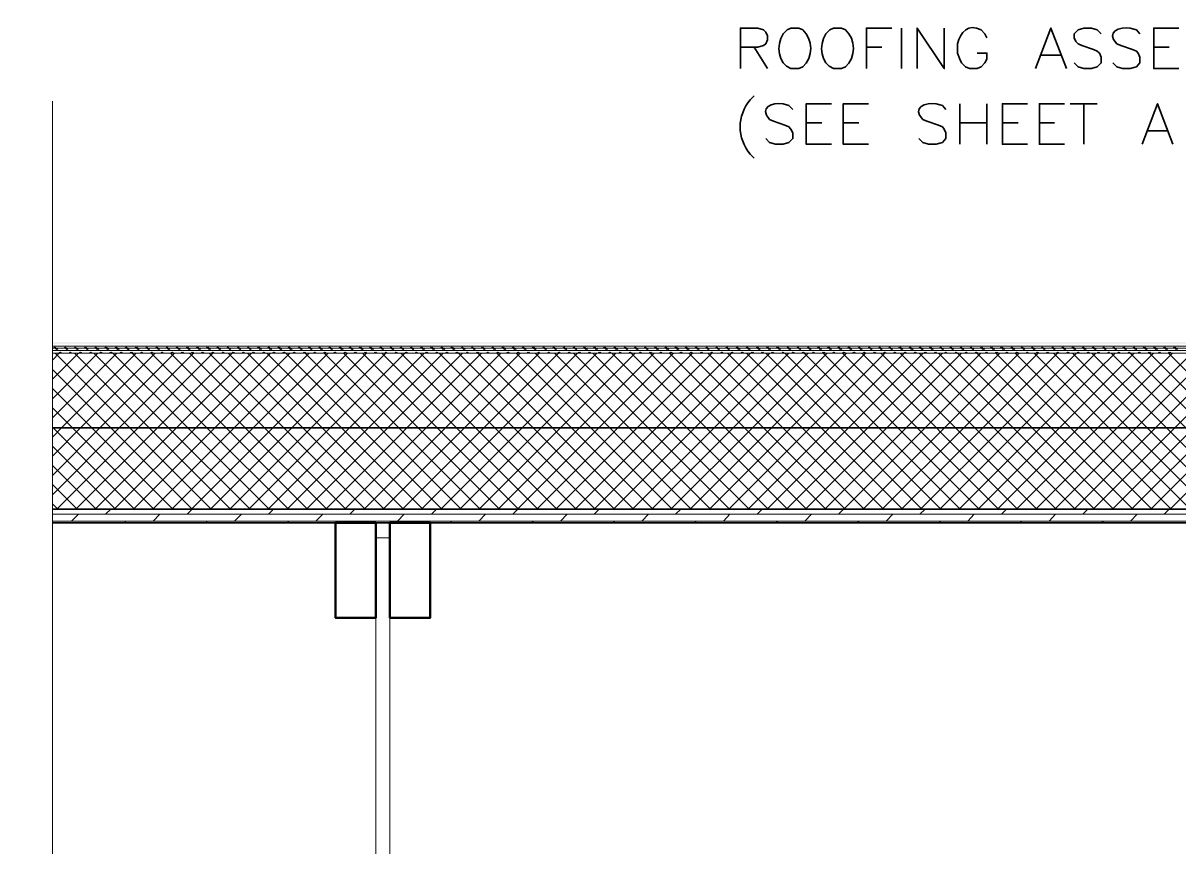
# Model space of a CAD drawing. Header units: inches. Extents: x 5 to 516, y -193 to 129.
# Drawn here: x 348.417 to 351.965, y -32.213 to -29.685 of the extents above; entities that cross this region are included whole.
import ezdxf

# ---------------------------------------------------------------- set-up
doc = ezdxf.new("R2010")
doc.units = ezdxf.units.IN
doc.header["$MEASUREMENT"] = 0
doc.layers.add('PDF5_Geometry', color=7, linetype='Continuous')
doc.layers.add('PDF5_Solid Fills', color=7, linetype='Continuous')

msp = doc.modelspace()

# ---------------------------------------------------------------- hatches: boundary and pattern name
at = {"layer": 'PDF5_Solid Fills', "transparency": 33554559}
msp.add_hatch(color=256, dxfattribs=at).paths.add_polyline_path([(354.1010291, -30.6678983), (354.1010291, -30.6656761), (348.5065841, -30.6656762), (348.5065841, -30.6678983)])

# ---------------------------------------------------------------- linework, layer by layer
at = {"layer": 'PDF5_Geometry', "lineweight": 35}
for points in [[(350.6188059, -29.8245642), (350.6188059, -29.7001197), (350.6721392, -29.7001197), (350.689917, -29.7056753), (350.6965837, -29.7123419), (350.7021392, -29.7234531), (350.7021392, -29.7356753), (350.6965837, -29.7478975), (350.689917, -29.7534531), (350.6721392, -29.7590086), (350.6188059, -29.7590086)], [(350.8099187, -29.7056758), (350.7976964, -29.7001203), (350.773252, -29.7001203), (350.7621409, -29.7056758), (350.7499187, -29.717898)], [(350.941029, -29.7056758), (350.9288067, -29.7001203), (350.9043623, -29.7001203), (350.8932512, -29.7056758), (350.881029, -29.717898)], [(351.0054727, -29.8245642), (351.0054727, -29.7001197), (351.0832505, -29.7001197)], [(351.1132517, -29.7001203), (351.1132517, -29.8245647)], [(351.1610287, -29.8245642), (351.1610287, -29.7001197), (351.2443621, -29.8245642), (351.2443621, -29.7001197)], [(351.3754746, -29.7301202), (351.368808, -29.7178979), (351.3576968, -29.7056757)], [(351.524362, -29.8245642), (351.5721398, -29.7001197), (351.6199175, -29.8245642)], [(351.726585, -29.7178973), (351.7143628, -29.7056751), (351.696585, -29.7001195), (351.6732517, -29.7001195), (351.6554739, -29.7056751), (351.6432517, -29.7178973), (351.6432517, -29.7301195), (351.6488073, -29.7412306), (351.6554739, -29.7478973), (351.666585, -29.7534529), (351.7032517, -29.7656751), (351.7143628, -29.7712307), (351.7210295, -29.7767862), (351.726585, -29.7890084), (351.726585, -29.8067862), (351.7143628, -29.8190084), (351.696585, -29.824564), (351.6732517, -29.824564), (351.6554739, -29.8190084), (351.6432517, -29.8067862)], [(351.8454725, -29.7178973), (351.8343614, -29.7056751), (351.8154725, -29.7001195)], [(351.9643619, -29.8245642), (351.8876953, -29.8245642), (351.8876953, -29.7001197), (351.9643619, -29.7001197)], [(350.6610287, -29.759009), (350.7021398, -29.8245646)], [(351.0054727, -29.759009), (351.0532505, -29.759009)], [(351.2854746, -29.7478979), (351.2854746, -29.7767868), (351.2921413, -29.7956757), (351.2976968, -29.8067868), (351.3099191, -29.8190091), (351.3221413, -29.8245646), (351.3454746, -29.8245646), (351.3576968, -29.8190091), (351.368808, -29.8067868), (351.3754746, -29.7956757), (351.3754746, -29.7767868), (351.3454746, -29.7767868)], [(351.7743614, -29.7478973), (351.7865836, -29.7534529), (351.8221392, -29.7656751), (351.8343614, -29.7712307), (351.8399169, -29.7767862), (351.8454725, -29.7890084), (351.8454725, -29.8067862), (351.8343614, -29.8190084), (351.8154725, -29.824564), (351.7921392, -29.824564), (351.7743614, -29.8190084), (351.7621391, -29.8067862)], [(351.8876953, -29.759009), (351.935473, -29.759009)], [(351.5421413, -29.7834536), (351.6010302, -29.7834536)], [(350.773252, -29.8245647), (350.7976964, -29.8245647), (350.8099187, -29.8190092)], [(350.9043623, -29.8245647), (350.9288067, -29.8245647), (350.941029, -29.8190092)], [(350.7799184, -29.9501203), (350.7676962, -29.9378981), (350.7499184, -29.9323425)], [(350.8988067, -30.0567871), (350.821029, -30.0567871), (350.821029, -29.9323427), (350.8988067, -29.9323427)], [(351.01214, -30.0567871), (350.9343622, -30.0567871), (350.9343622, -29.9323427), (351.01214, -29.9323427)], [(351.2499185, -29.9501203), (351.2388074, -29.9378981), (351.2199185, -29.9323425)], [(351.2921413, -29.9323421), (351.2921413, -30.0567865)], [(351.3754746, -29.9323421), (351.3754746, -30.0567865)], [(351.4999183, -30.0567871), (351.4232516, -30.0567871), (351.4232516, -29.9323427), (351.4999183, -29.9323427)], [(351.6132515, -30.0567871), (351.5365848, -30.0567871), (351.5365848, -29.9323427), (351.6132515, -29.9323427)], [(351.6310288, -29.9323421), (351.7143622, -29.9323421)], [(351.6732516, -29.9323421), (351.6732516, -30.0567865)], [(351.8521411, -30.0567871), (351.8988078, -29.9323427), (351.9465856, -30.0567871)], [(350.7076962, -29.9801203), (350.7199184, -29.9856758), (350.7554739, -29.9978981), (350.7676962, -30.0034536), (350.7732517, -30.0101203), (350.7799184, -30.0212314), (350.7799184, -30.0390092), (350.7676962, -30.0512314), (350.7499184, -30.056787), (350.726585, -30.056787), (350.7076962, -30.0512314), (350.696585, -30.0390092)], [(351.1788074, -29.9801203), (351.1910296, -29.9856758), (351.2265852, -29.9978981), (351.2388074, -30.0034536), (351.244363, -30.0101203), (351.2499185, -30.0212314), (351.2499185, -30.0390092), (351.2388074, -30.0512314), (351.2199185, -30.056787), (351.1965852, -30.056787), (351.1788074, -30.0512314), (351.1665852, -30.0390092)], [(350.821029, -29.9912309), (350.8688067, -29.9912309)], [(350.9343622, -29.9912309), (350.98214, -29.9912309)], [(351.2921413, -29.9912309), (351.3754746, -29.9912309)], [(351.4232516, -29.9912309), (351.4710294, -29.9912309)], [(351.5365848, -29.9912309), (351.5832515, -29.9912309)], [(351.8699182, -30.0156754), (351.9288071, -30.0156754)], [(354.1010291, -30.9267868), (348.5065841, -30.9267868)], [(354.1010291, -31.2190091), (354.1010291, -31.1767869), (348.5065841, -31.1767869)], [(348.5065847, -31.2190096), (354.1010297, -31.2190096)]]:
    msp.add_lwpolyline(points, dxfattribs=at)
msp.add_lwpolyline([(350.6610287, -29.9078975), (350.6488065, -29.9201197, 0.369416811), (350.6488065, -30.0867864), (350.6610287, -30.0990086)], format="xyb", dxfattribs=at)
at = {"layer": 'PDF5_Geometry', "lineweight": 15}
for points in [[(348.5065847, -35.5901207), (348.5065847, -32.4145649), (348.6010291, -32.3845648), (348.4165847, -32.3523427), (348.5065847, -32.3201204), (348.5065847, -29.9245646)], [(348.5065847, -30.6978982), (354.1010297, -30.6978982), (354.1010297, -30.6767871), (348.5065847, -30.6767871)], [(348.5065847, -30.6823422), (354.1010297, -30.6823422)], [(348.5065847, -30.6901196), (354.1010297, -30.6901196)], [(348.5188075, -30.6867875), (348.5110298, -30.6790098)], [(348.5210297, -30.6867875), (348.5132519, -30.6790098)], [(348.5232518, -30.6867875), (348.515474, -30.6790098)], [(348.5510296, -30.6867875), (348.5432518, -30.6790098)], [(348.5521395, -30.6867875), (348.5443617, -30.6790098)], [(348.5543617, -30.6867875), (348.5465839, -30.6790098)], [(348.5821394, -30.6867875), (348.5743617, -30.6790098)], [(348.5832516, -30.6867875), (348.5754739, -30.6790098)], [(348.5854738, -30.6867875), (348.577696, -30.6790098)], [(348.6132515, -30.6867875), (348.6054738, -30.6790098)], [(348.6154737, -30.6867875), (348.6076959, -30.6790098)], [(348.6165836, -30.6867875), (348.6088058, -30.6790098)], [(348.6443614, -30.6867875), (348.6365836, -30.6790098)], [(348.6465835, -30.6867875), (348.6388057, -30.6790098)], [(348.6488079, -30.6867875), (348.639919, -30.6790098)], [(348.6754735, -30.6867875), (348.6676957, -30.6790098)], [(348.6776956, -30.6867875), (348.6699179, -30.6790098)], [(348.6799178, -30.6867875), (348.67214, -30.6790098)], [(348.7065833, -30.6867875), (348.6988056, -30.6790098)], [(348.7088077, -30.6867875), (348.70103, -30.6790098)], [(348.7110276, -30.6867875), (348.7032498, -30.6790098)], [(348.7376955, -30.6867875), (348.7299177, -30.6790098)], [(348.7399176, -30.6867875), (348.7321398, -30.6790098)], [(348.7421397, -30.6867875), (348.7343619, -30.6790098)], [(348.7699175, -30.6867875), (348.7610286, -30.6790098)], [(348.7710297, -30.6867875), (348.7632519, -30.6790098)], [(348.7732518, -30.6867875), (348.7654741, -30.6790098)], [(348.8010296, -30.6867875), (348.7932518, -30.6790098)], [(348.8021395, -30.6867875), (348.7943618, -30.6790098)], [(348.8043617, -30.6867875), (348.7965839, -30.6790098)], [(348.8321395, -30.6867875), (348.8243617, -30.6790098)], [(348.8343616, -30.6867875), (348.8254727, -30.6790098)], [(348.8354738, -30.6867875), (348.827696, -30.6790098)], [(348.8632516, -30.6867875), (348.8554738, -30.6790098)], [(348.8654737, -30.6867875), (348.8576959, -30.6790098)], [(348.8665836, -30.6867875), (348.8588059, -30.6790098)], [(348.8943614, -30.6867875), (348.8865836, -30.6790098)], [(348.8965835, -30.6867875), (348.8888058, -30.6790098)], [(348.8988079, -30.6867875), (348.889919, -30.6790098)], [(348.9254735, -30.6867875), (348.9176957, -30.6790098)], [(348.9276957, -30.6867875), (348.9199179, -30.6790098)], [(348.9299178, -30.6867875), (348.92214, -30.6790098)], [(348.9565834, -30.6867875), (348.9488056, -30.6790098)], [(348.9588078, -30.6867875), (348.95103, -30.6790098)], [(348.9610276, -30.6867875), (348.9532499, -30.6790098)], [(348.9876955, -30.6867875), (348.9799177, -30.6790098)], [(348.9899176, -30.6867875), (348.9821398, -30.6790098)], [(348.9921397, -30.6867875), (348.984362, -30.6790098)], [(349.0199175, -30.6867875), (349.0110286, -30.6790098)], [(349.0210297, -30.6867875), (349.0132519, -30.6790098)], [(349.0232518, -30.6867875), (349.0154741, -30.6790098)], [(349.0510296, -30.6867875), (349.0432519, -30.6790098)], [(349.0521396, -30.6867875), (349.0443618, -30.6790098)], [(349.0543617, -30.6867875), (349.0465839, -30.6790098)], [(349.0821395, -30.6867875), (349.0743617, -30.6790098)], [(349.0843616, -30.6867875), (349.0765838, -30.6790098)], [(349.0854738, -30.6867875), (349.077696, -30.6790098)], [(349.1132516, -30.6867875), (349.1054738, -30.6790098)], [(349.1154737, -30.6867875), (349.1076959, -30.6790098)], [(349.1165837, -30.6867875), (349.1088059, -30.6790098)], [(349.1443614, -30.6867875), (349.1365837, -30.6790098)], [(349.1465836, -30.6867875), (349.1388058, -30.6790098)], [(349.148808, -30.6867875), (349.1410302, -30.6790098)], [(349.1754735, -30.6867875), (349.1676958, -30.6790098)], [(349.1776957, -30.6867875), (349.1699179, -30.6790098)], [(349.1799178, -30.6867875), (349.17214, -30.6790098)], [(349.2065834, -30.6867875), (349.1988056, -30.6790098)], [(349.2088078, -30.6867875), (349.20103, -30.6790098)], [(349.2110277, -30.6867875), (349.2032499, -30.6790098)], [(349.2376955, -30.6867875), (349.2299177, -30.6790098)], [(349.2399176, -30.6867875), (349.2321399, -30.6790098)], [(349.2421398, -30.6867875), (349.234362, -30.6790098)], [(349.2699175, -30.6867875), (349.2621398, -30.6790098)], [(349.2710297, -30.6867875), (349.263252, -30.6790098)], [(349.2732519, -30.6867875), (349.2654741, -30.6790098)], [(349.3010296, -30.6867875), (349.2932519, -30.6790098)], [(349.3021396, -30.6867875), (349.2943618, -30.6790098)], [(349.3043617, -30.6867875), (349.2965839, -30.6790098)], [(349.3321395, -30.6867875), (349.3243617, -30.6790098)], [(349.3343616, -30.6867875), (349.3265839, -30.6790098)], [(349.3354738, -30.6867875), (349.327696, -30.6790098)], [(349.3632516, -30.6867875), (349.3554738, -30.6790098)], [(349.3654737, -30.6867875), (349.357696, -30.6790098)], [(349.3665837, -30.6867875), (349.3588059, -30.6790098)], [(349.3943615, -30.6867875), (349.3865837, -30.6790098)], [(349.3965836, -30.6867875), (349.3888058, -30.6790098)], [(349.398808, -30.6867875), (349.3910302, -30.6790098)], [(349.4254736, -30.6867875), (349.4176958, -30.6790098)], [(349.4276957, -30.6867875), (349.4199179, -30.6790098)], [(349.4299178, -30.6867875), (349.42214, -30.6790098)], [(349.4565834, -30.6867875), (349.4488056, -30.6790098)], [(349.4588078, -30.6867875), (349.45103, -30.6790098)], [(349.4610277, -30.6867875), (349.4532499, -30.6790098)], [(349.4876955, -30.6867875), (349.4799177, -30.6790098)], [(349.4899176, -30.6867875), (349.4821399, -30.6790098)], [(349.4921398, -30.6867875), (349.484362, -30.6790098)], [(349.5199176, -30.6867875), (349.5121398, -30.6790098)], [(349.5210298, -30.6867875), (349.513252, -30.6790098)], [(349.5232519, -30.6867875), (349.5154741, -30.6790098)], [(349.5510297, -30.6867875), (349.5432519, -30.6790098)], [(349.5521396, -30.6867875), (349.5443618, -30.6790098)], [(349.5543617, -30.6867875), (349.546584, -30.6790098)], [(349.5821395, -30.6867875), (349.5743617, -30.6790098)], [(349.5843616, -30.6867875), (349.5765839, -30.6790098)], [(349.5854738, -30.6867875), (349.5776961, -30.6790098)], [(349.6132516, -30.6867875), (349.6054738, -30.6790098)], [(349.6154738, -30.6867875), (349.607696, -30.6790098)], [(349.6165837, -30.6867875), (349.6088059, -30.6790098)], [(349.6443615, -30.6867875), (349.6365837, -30.6790098)], [(349.6465836, -30.6867875), (349.6388058, -30.6790098)], [(349.648808, -30.6867875), (349.6410302, -30.6790098)], [(349.6754736, -30.6867875), (349.6676958, -30.6790098)], [(349.6776957, -30.6867875), (349.6699179, -30.6790098)], [(349.6799178, -30.6867875), (349.6721401, -30.6790098)], [(349.7065834, -30.6867875), (349.6988057, -30.6790098)], [(349.7088078, -30.6867875), (349.70103, -30.6790098)], [(349.7110277, -30.6867875), (349.7032499, -30.6790098)], [(349.7376955, -30.6867875), (349.7299178, -30.6790098)], [(349.7399177, -30.6867875), (349.7321399, -30.6790098)], [(349.7421398, -30.6867875), (349.734362, -30.6790098)], [(349.7699176, -30.6867875), (349.7621398, -30.6790098)], [(349.7710298, -30.6867875), (349.763252, -30.6790098)], [(349.7732519, -30.6867875), (349.7654741, -30.6790098)], [(349.8010297, -30.6867875), (349.7932519, -30.6790098)], [(349.8021396, -30.6867875), (349.7943618, -30.6790098)], [(349.8043618, -30.6867875), (349.796584, -30.6790098)], [(349.8321395, -30.6867875), (349.8243618, -30.6790098)], [(349.8343617, -30.6867875), (349.8265839, -30.6790098)], [(349.8354739, -30.6867875), (349.8276961, -30.6790098)], [(349.8632516, -30.6867875), (349.8554739, -30.6790098)], [(349.8654738, -30.6867875), (349.857696, -30.6790098)], [(349.8665837, -30.6867875), (349.8588059, -30.6790098)], [(349.8943615, -30.6867875), (349.8865837, -30.6790098)], [(349.8965836, -30.6867875), (349.8888058, -30.6790098)], [(349.898808, -30.6867875), (349.8910302, -30.6790098)], [(349.9254736, -30.6867875), (349.9176958, -30.6790098)], [(349.9276957, -30.6867875), (349.919918, -30.6790098)], [(349.9299179, -30.6867875), (349.9221401, -30.6790098)], [(349.9565834, -30.6867875), (349.9488057, -30.6790098)], [(349.9588078, -30.6867875), (349.9510301, -30.6790098)], [(349.9610277, -30.6867875), (349.9532499, -30.6790098)], [(349.9876956, -30.6867875), (349.9799178, -30.6790098)], [(349.9899177, -30.6867875), (349.9821399, -30.6790098)], [(349.9921398, -30.6867875), (349.984362, -30.6790098)], [(350.0199176, -30.6867875), (350.0121398, -30.6790098)], [(350.0210298, -30.6867875), (350.013252, -30.6790098)], [(350.0232519, -30.6867875), (350.0154742, -30.6790098)], [(350.0510297, -30.6867875), (350.0432519, -30.6790098)], [(350.0521396, -30.6867875), (350.0443619, -30.6790098)], [(350.0543618, -30.6867875), (350.046584, -30.6790098)], [(350.0821396, -30.6867875), (350.0743618, -30.6790098)], [(350.0843617, -30.6867875), (350.0765839, -30.6790098)], [(350.0854739, -30.6867875), (350.0776961, -30.6790098)], [(350.1132517, -30.6867875), (350.1054739, -30.6790098)], [(350.1154738, -30.6867875), (350.107696, -30.6790098)], [(350.1165837, -30.6867875), (350.108806, -30.6790098)], [(350.1443615, -30.6867875), (350.1365837, -30.6790098)], [(350.1465836, -30.6867875), (350.1388059, -30.6790098)], [(350.148808, -30.6867875), (350.1410303, -30.6790098)], [(350.1754736, -30.6867875), (350.1676958, -30.6790098)], [(350.1776958, -30.6867875), (350.169918, -30.6790098)], [(350.1799179, -30.6867875), (350.1721401, -30.6790098)], [(350.2065835, -30.6867875), (350.1988057, -30.6790098)], [(350.2088079, -30.6867875), (350.2010301, -30.6790098)], [(350.2110277, -30.6867875), (350.20325, -30.6790098)], [(350.2376956, -30.6867875), (350.2299178, -30.6790098)], [(350.2399177, -30.6867875), (350.2321399, -30.6790098)], [(350.2421398, -30.6867875), (350.2343621, -30.6790098)], [(350.2699176, -30.6867875), (350.2621398, -30.6790098)], [(350.2710298, -30.6867875), (350.263252, -30.6790098)], [(350.2732519, -30.6867875), (350.2654742, -30.6790098)], [(350.3010297, -30.6867875), (350.293252, -30.6790098)], [(350.3032519, -30.6867875), (350.294363, -30.6790098)], [(350.3043618, -30.6867875), (350.296584, -30.6790098)], [(350.3321396, -30.6867875), (350.3243618, -30.6790098)], [(350.3343617, -30.6867875), (350.3265839, -30.6790098)], [(350.3354739, -30.6867875), (350.3276961, -30.6790098)], [(350.3632517, -30.6867875), (350.3554739, -30.6790098)], [(350.3654738, -30.6867875), (350.357696, -30.6790098)], [(350.3676959, -30.6867875), (350.3588071, -30.6790098)], [(350.3943615, -30.6867875), (350.3865838, -30.6790098)], [(350.3965837, -30.6867875), (350.3888059, -30.6790098)], [(350.3988081, -30.6867875), (350.3910303, -30.6790098)], [(350.4254736, -30.6867875), (350.4176959, -30.6790098)], [(350.4276958, -30.6867875), (350.419918, -30.6790098)], [(350.4299179, -30.6867875), (350.4221401, -30.6790098)], [(350.4565835, -30.6867875), (350.4488057, -30.6790098)], [(350.4588079, -30.6867875), (350.4510301, -30.6790098)], [(350.4610278, -30.6867875), (350.45325, -30.6790098)], [(350.4888055, -30.6867875), (350.4799166, -30.6790098)], [(350.4899177, -30.6867875), (350.48214, -30.6790098)], [(350.4921399, -30.6867875), (350.4843621, -30.6790098)], [(350.5199176, -30.6867875), (350.5121399, -30.6790098)], [(350.5210298, -30.6867875), (350.5132521, -30.6790098)], [(350.523252, -30.6867875), (350.5154742, -30.6790098)], [(350.5510297, -30.6867875), (350.543252, -30.6790098)], [(350.5532519, -30.6867875), (350.544363, -30.6790098)], [(350.5543618, -30.6867875), (350.546584, -30.6790098)], [(350.5821396, -30.6867875), (350.5743618, -30.6790098)], [(350.5843617, -30.6867875), (350.576584, -30.6790098)], [(350.5854739, -30.6867875), (350.5776961, -30.6790098)], [(350.6132517, -30.6867875), (350.6054739, -30.6790098)], [(350.6154738, -30.6867875), (350.6076961, -30.6790098)], [(350.617696, -30.6867875), (350.6099182, -30.6790098)], [(350.6443616, -30.6867875), (350.6365838, -30.6790098)], [(350.6465837, -30.6867875), (350.6388059, -30.6790098)], [(350.6488081, -30.6867875), (350.6410303, -30.6790098)], [(350.6754737, -30.6867875), (350.6676959, -30.6790098)], [(350.6776958, -30.6867875), (350.669918, -30.6790098)], [(350.6799179, -30.6867875), (350.6721401, -30.6790098)], [(350.7065835, -30.6867875), (350.6988057, -30.6790098)], [(350.7088079, -30.6867875), (350.7010301, -30.6790098)], [(350.7110278, -30.6867875), (350.70325, -30.6790098)], [(350.7388056, -30.6867875), (350.7299167, -30.6790098)], [(350.7399177, -30.6867875), (350.73214, -30.6790098)], [(350.7421399, -30.6867875), (350.7343621, -30.6790098)], [(350.7699177, -30.6867875), (350.7621399, -30.6790098)], [(350.7710299, -30.6867875), (350.7632521, -30.6790098)], [(350.773252, -30.6867875), (350.7654742, -30.6790098)], [(350.8010298, -30.6867875), (350.793252, -30.6790098)], [(350.8032519, -30.6867875), (350.7954741, -30.6790098)], [(350.8043618, -30.6867875), (350.7965841, -30.6790098)], [(350.8321396, -30.6867875), (350.8243618, -30.6790098)], [(350.8343617, -30.6867875), (350.826584, -30.6790098)], [(350.8354739, -30.6867875), (350.8276962, -30.6790098)], [(350.8632517, -30.6867875), (350.8554739, -30.6790098)], [(350.8654739, -30.6867875), (350.8576961, -30.6790098)], [(350.867696, -30.6867875), (350.8599182, -30.6790098)], [(350.8943616, -30.6867875), (350.8865838, -30.6790098)], [(350.8965837, -30.6867875), (350.8888059, -30.6790098)], [(350.8988081, -30.6867875), (350.8910303, -30.6790098)], [(350.9254737, -30.6867875), (350.9176959, -30.6790098)], [(350.9276958, -30.6867875), (350.919918, -30.6790098)], [(350.9299179, -30.6867875), (350.9221402, -30.6790098)], [(350.9565835, -30.6867875), (350.9488058, -30.6790098)], [(350.9588079, -30.6867875), (350.9510301, -30.6790098)], [(350.9610278, -30.6867875), (350.95325, -30.6790098)], [(350.9888056, -30.6867875), (350.9810278, -30.6790098)], [(350.9899178, -30.6867875), (350.98214, -30.6790098)], [(350.9921399, -30.6867875), (350.9843621, -30.6790098)], [(351.0199177, -30.6867875), (351.0121399, -30.6790098)], [(351.0210299, -30.6867875), (351.0132521, -30.6790098)], [(351.023252, -30.6867875), (351.0154742, -30.6790098)], [(351.0510298, -30.6867875), (351.043252, -30.6790098)], [(351.0532519, -30.6867875), (351.0454741, -30.6790098)], [(351.0543619, -30.6867875), (351.0465841, -30.6790098)], [(351.0821396, -30.6867875), (351.0743619, -30.6790098)], [(351.0843618, -30.6867875), (351.076584, -30.6790098)], [(351.085474, -30.6867875), (351.0776962, -30.6790098)], [(351.1132517, -30.6867875), (351.105474, -30.6790098)], [(351.1154739, -30.6867875), (351.1076961, -30.6790098)], [(351.117696, -30.6867875), (351.1099182, -30.6790098)], [(351.1443616, -30.6867875), (351.1365838, -30.6790098)], [(351.1465837, -30.6867875), (351.1388059, -30.6790098)], [(351.1488081, -30.6867875), (351.1410303, -30.6790098)], [(351.1754737, -30.6867875), (351.1676959, -30.6790098)], [(351.1776958, -30.6867875), (351.1699181, -30.6790098)], [(351.179918, -30.6867875), (351.1721402, -30.6790098)], [(351.2065835, -30.6867875), (351.1988058, -30.6790098)], [(351.2088079, -30.6867875), (351.2010302, -30.6790098)], [(351.2110278, -30.6867875), (351.20325, -30.6790098)], [(351.2388056, -30.6867875), (351.2310278, -30.6790098)], [(351.2399178, -30.6867875), (351.23214, -30.6790098)], [(351.2421399, -30.6867875), (351.2343621, -30.6790098)], [(351.2699177, -30.6867875), (351.2621399, -30.6790098)], [(351.2710299, -30.6867875), (351.2632521, -30.6790098)], [(351.273252, -30.6867875), (351.2654743, -30.6790098)], [(351.3010298, -30.6867875), (351.293252, -30.6790098)], [(351.3032519, -30.6867875), (351.2954742, -30.6790098)], [(351.3043619, -30.6867875), (351.2965841, -30.6790098)], [(351.3321397, -30.6867875), (351.3243619, -30.6790098)], [(351.3343618, -30.6867875), (351.326584, -30.6790098)], [(351.335474, -30.6867875), (351.3276962, -30.6790098)], [(351.3632518, -30.6867875), (351.355474, -30.6790098)], [(351.3654739, -30.6867875), (351.3576961, -30.6790098)], [(351.367696, -30.6867875), (351.3599183, -30.6790098)], [(351.3943616, -30.6867875), (351.3865838, -30.6790098)], [(351.3965837, -30.6867875), (351.388806, -30.6790098)], [(351.3988081, -30.6867875), (351.3910304, -30.6790098)], [(351.4254737, -30.6867875), (351.4176959, -30.6790098)], [(351.4276959, -30.6867875), (351.4199181, -30.6790098)], [(351.429918, -30.6867875), (351.4221402, -30.6790098)], [(351.4565836, -30.6867875), (351.4488058, -30.6790098)], [(351.458808, -30.6867875), (351.4510302, -30.6790098)], [(351.4610278, -30.6867875), (351.4532501, -30.6790098)], [(351.4888056, -30.6867875), (351.4810278, -30.6790098)], [(351.4899178, -30.6867875), (351.48214, -30.6790098)], [(351.4921399, -30.6867875), (351.4843622, -30.6790098)], [(351.5199177, -30.6867875), (351.5121399, -30.6790098)], [(351.5210299, -30.6867875), (351.5132521, -30.6790098)], [(351.523252, -30.6867875), (351.5154743, -30.6790098)], [(351.5510298, -30.6867875), (351.5432521, -30.6790098)], [(351.553252, -30.6867875), (351.5454742, -30.6790098)], [(351.5543619, -30.6867875), (351.5465841, -30.6790098)], [(351.5821397, -30.6867875), (351.5743619, -30.6790098)], [(351.5843618, -30.6867875), (351.576584, -30.6790098)], [(351.585474, -30.6867875), (351.5776962, -30.6790098)], [(351.6132518, -30.6867875), (351.605474, -30.6790098)], [(351.6154739, -30.6867875), (351.6076961, -30.6790098)], [(351.617696, -30.6867875), (351.6099183, -30.6790098)], [(351.6443616, -30.6867875), (351.6365839, -30.6790098)], [(351.6465838, -30.6867875), (351.638806, -30.6790098)], [(351.6488082, -30.6867875), (351.6410304, -30.6790098)], [(351.6754737, -30.6867875), (351.667696, -30.6790098)], [(351.6776959, -30.6867875), (351.6699181, -30.6790098)], [(351.679918, -30.6867875), (351.6721402, -30.6790098)], [(351.7065836, -30.6867875), (351.6988058, -30.6790098)], [(351.708808, -30.6867875), (351.7010302, -30.6790098)], [(351.7110279, -30.6867875), (351.7032501, -30.6790098)], [(351.7388056, -30.6867875), (351.7310279, -30.6790098)], [(351.7399178, -30.6867875), (351.7321401, -30.6790098)], [(351.74214, -30.6867875), (351.7343622, -30.6790098)], [(351.7699177, -30.6867875), (351.76214, -30.6790098)], [(351.7710299, -30.6867875), (351.7632522, -30.6790098)], [(351.7732521, -30.6867875), (351.7654743, -30.6790098)], [(351.8010298, -30.6867875), (351.7932521, -30.6790098)], [(351.803252, -30.6867875), (351.7954742, -30.6790098)], [(351.8043619, -30.6867875), (351.7965841, -30.6790098)], [(351.8321397, -30.6867875), (351.8243619, -30.6790098)], [(351.8343618, -30.6867875), (351.8265841, -30.6790098)], [(351.835474, -30.6867875), (351.8276962, -30.6790098)], [(351.8632518, -30.6867875), (351.855474, -30.6790098)], [(351.8654739, -30.6867875), (351.8576962, -30.6790098)], [(351.8676961, -30.6867875), (351.8599183, -30.6790098)], [(351.8943617, -30.6867875), (351.8865839, -30.6790098)], [(351.8965838, -30.6867875), (351.888806, -30.6790098)], [(351.8988082, -30.6867875), (351.8910304, -30.6790098)], [(351.9254738, -30.6867875), (351.917696, -30.6790098)], [(351.9276959, -30.6867875), (351.9199181, -30.6790098)], [(351.929918, -30.6867875), (351.9221402, -30.6790098)], [(351.9565836, -30.6867875), (351.9488058, -30.6790098)], [(351.958808, -30.6867875), (351.9510302, -30.6790098)], [(351.9610279, -30.6867875), (351.9532501, -30.6790098)], [(348.5065847, -31.132342), (348.7110292, -30.9267864), (348.9399181, -30.6978975)], [(348.5065847, -31.0734532), (348.6521403, -30.9267865), (348.8810291, -30.6978976)], [(348.5065847, -31.0145644), (348.5932514, -30.9267867), (348.8221403, -30.6978978)], [(348.5065847, -30.9556757), (348.5343625, -30.9267868), (348.7632514, -30.6978979)], [(348.5065847, -30.8967869), (348.7043625, -30.697898)], [(348.5065847, -30.8378982), (348.6454736, -30.6978982)], [(348.5065847, -30.7778983), (348.5865847, -30.6978983)], [(348.5065847, -30.7190096), (348.5276958, -30.6978985)], [(348.9943619, -31.1767869), (348.5154729, -30.6978979)], [(348.5199175, -31.1767869), (348.9988064, -30.6978979)], [(348.5310281, -30.6978982), (348.5276948, -30.6945649)], [(348.5332503, -30.6978982), (348.5288058, -30.6945649)], [(348.5343625, -30.6978982), (348.5310291, -30.6945649)], [(348.5621402, -30.6978982), (348.5588069, -30.6945649)], [(348.5643624, -30.6978982), (348.5599179, -30.6945649)], [(348.5654746, -30.6978982), (348.5621412, -30.6945649)], [(349.0532518, -31.1767869), (348.5743628, -30.6978979)], [(348.5788074, -31.1767869), (348.8288074, -30.9267868), (349.0588074, -30.6978979)], [(348.5932524, -30.6978982), (348.589919, -30.6945649)], [(348.5954722, -30.6978982), (348.5921389, -30.6945649)], [(348.5976966, -30.6978982), (348.5932522, -30.6945649)], [(348.6243622, -30.6978982), (348.6210289, -30.6945649)], [(348.6265843, -30.6978982), (348.623251, -30.6945649)], [(348.6288065, -30.6978982), (348.624362, -30.6945649)], [(349.1132516, -31.1767869), (348.8632516, -30.9267868), (348.6332515, -30.6978979)], [(348.637695, -31.1767869), (348.887695, -30.9267868), (349.117695, -30.6978979)], [(348.6554721, -30.6978982), (348.6521387, -30.6945649)], [(348.6576964, -30.6978982), (348.6543631, -30.6945649)], [(348.6599186, -30.6978982), (348.6565852, -30.6945649)], [(348.6865842, -30.6978982), (348.6832508, -30.6945649)], [(348.6888063, -30.6978982), (348.685473, -30.6945649)], [(348.6910284, -30.6978982), (348.6876951, -30.6945649)], [(349.1721392, -31.1767869), (348.9221392, -30.9267868), (348.6921392, -30.6978979)], [(348.6965849, -31.1767869), (348.9465849, -30.9267868), (349.1765849, -30.6978979)], [(348.7188062, -30.6978982), (348.7143618, -30.6945649)], [(348.7199184, -30.6978982), (348.7165851, -30.6945649)], [(348.7221405, -30.6978982), (348.7188072, -30.6945649)], [(348.7499183, -30.6978982), (348.7454739, -30.6945649)], [(348.7510282, -30.6978982), (348.7476949, -30.6945649)], [(348.7532504, -30.6978982), (348.749917, -30.6945649)], [(349.2310291, -31.1767869), (348.9810291, -30.9267868), (348.7510291, -30.6978979)], [(348.7554725, -31.1767869), (349.0054725, -30.9267868), (349.2354726, -30.6978979)], [(348.7810282, -30.6978982), (348.7776948, -30.6945649)], [(348.7832503, -30.6978982), (348.7788058, -30.6945649)], [(348.7843625, -30.6978982), (348.7810292, -30.6945649)], [(348.8121403, -30.6978982), (348.8088069, -30.6945649)], [(349.2899167, -31.1767869), (349.0399167, -30.9267868), (348.8099167, -30.6978979)], [(348.8143624, -30.6978982), (348.809918, -30.6945649)], [(348.8154746, -30.6978982), (348.8121413, -30.6945649)], [(348.8143624, -31.1767869), (349.0643624, -30.9267868), (349.2943624, -30.6978979)], [(348.8432524, -30.6978982), (348.839919, -30.6945649)], [(348.8454722, -30.6978982), (348.8421389, -30.6945649)], [(348.8476966, -30.6978982), (348.8432522, -30.6945649)], [(349.3488066, -31.1767869), (349.0988066, -30.9267868), (348.8688066, -30.6978979)], [(348.8743622, -30.6978982), (348.8710289, -30.6945649)], [(348.87325, -31.1767869), (349.12325, -30.9267868), (349.3532501, -30.6978979)], [(348.8765844, -30.6978982), (348.873251, -30.6945649)], [(348.8788065, -30.6978982), (348.874362, -30.6945649)], [(348.9054721, -30.6978982), (348.9021387, -30.6945649)], [(348.9076965, -30.6978982), (348.9043631, -30.6945649)], [(348.9099186, -30.6978982), (348.9065853, -30.6945649)], [(349.4076965, -31.1767869), (349.1576965, -30.9267868), (348.9276965, -30.6978979)], [(348.9332499, -31.1767869), (349.4121388, -30.6978979)], [(348.9365842, -30.6978982), (348.9332508, -30.6945649)], [(348.9388063, -30.6978982), (348.935473, -30.6945649)], [(348.9410284, -30.6978982), (348.9376951, -30.6945649)], [(348.9688062, -30.6978982), (348.9643618, -30.6945649)], [(348.9699184, -30.6978982), (348.9665851, -30.6945649)], [(348.9721406, -30.6978982), (348.9688072, -30.6945649)], [(349.4665841, -31.1767869), (348.9876952, -30.6978979)], [(348.9921397, -31.1767869), (349.4710287, -30.6978979)], [(348.9999183, -30.6978982), (348.9954739, -30.6945649)], [(349.0021405, -30.6978982), (348.997696, -30.6945649)], [(349.0032504, -30.6978982), (348.9999171, -30.6945649)], [(349.0310282, -30.6978982), (349.0276948, -30.6945649)], [(349.0332503, -30.6978982), (349.0288059, -30.6945649)], [(349.0343625, -30.6978982), (349.0310292, -30.6945649)], [(349.525474, -31.1767869), (349.0465851, -30.6978979)], [(349.0510296, -31.1767869), (349.5299186, -30.6978979)], [(349.0621403, -30.6978982), (349.058807, -30.6945649)], [(349.0643624, -30.6978982), (349.059918, -30.6945649)], [(349.0665846, -30.6978982), (349.0621401, -30.6945649)], [(349.0932524, -30.6978982), (349.0899191, -30.6945649)], [(349.0954723, -30.6978982), (349.0921389, -30.6945649)], [(349.0976967, -30.6978982), (349.0932522, -30.6945649)], [(349.5843616, -31.1767869), (349.1054727, -30.6978979)], [(349.1099173, -31.1767869), (349.5888062, -30.6978979)], [(349.1243622, -30.6978982), (349.1210289, -30.6945649)], [(349.1265844, -30.6978982), (349.123251, -30.6945649)], [(349.1288065, -30.6978982), (349.1243621, -30.6945649)], [(349.1554721, -30.6978982), (349.1521388, -30.6945649)], [(349.1576965, -30.6978982), (349.1543632, -30.6945649)], [(349.1599186, -30.6978982), (349.1565853, -30.6945649)], [(349.6432515, -31.1767869), (349.1643626, -30.6978979)], [(349.1688071, -31.1767869), (349.6476961, -30.6978979)], [(349.1876964, -30.6978982), (349.183252, -30.6945649)], [(349.1888063, -30.6978982), (349.185473, -30.6945649)], [(349.1910285, -30.6978982), (349.1876951, -30.6945649)], [(349.2188062, -30.6978982), (349.2143618, -30.6945649)], [(349.2199184, -30.6978982), (349.2165851, -30.6945649)], [(349.2221406, -30.6978982), (349.2188072, -30.6945649)], [(349.7021392, -31.1767869), (349.2232502, -30.6978979)], [(349.2276948, -31.1767869), (349.7065837, -30.6978979)], [(349.2499184, -30.6978982), (349.2454739, -30.6945649)], [(349.2521405, -30.6978982), (349.247696, -30.6945649)], [(349.2532504, -30.6978982), (349.2499171, -30.6945649)], [(349.2810282, -30.6978982), (349.2776949, -30.6945649)], [(349.2832503, -30.6978982), (349.2788059, -30.6945649)], [(349.2843625, -30.6978982), (349.2810292, -30.6945649)], [(349.7610291, -31.1767869), (349.2821401, -30.6978979)], [(349.2865847, -31.1767869), (349.7654736, -30.6978979)], [(349.3121403, -30.6978982), (349.308807, -30.6945649)], [(349.3143624, -30.6978982), (349.309918, -30.6945649)], [(349.3165846, -30.6978982), (349.3121401, -30.6945649)], [(349.3432524, -30.6978982), (349.3399191, -30.6945649)], [(349.8199189, -31.1767869), (349.34103, -30.6978979)], [(349.3454723, -30.6978982), (349.342139, -30.6945649)], [(349.3476967, -30.6978982), (349.3432522, -30.6945649)], [(349.3454723, -31.1767869), (349.8243612, -30.6978979)], [(349.3743623, -30.6978982), (349.3710289, -30.6945649)], [(349.3765844, -30.6978982), (349.3732511, -30.6945649)], [(349.3788065, -30.6978982), (349.3743621, -30.6945649)], [(349.8788066, -31.1767869), (349.3999176, -30.6978979)], [(349.4054721, -30.6978982), (349.4021388, -30.6945649)], [(349.4043622, -31.1767869), (349.8832511, -30.6978979)], [(349.4076965, -30.6978982), (349.4043632, -30.6945649)], [(349.4099186, -30.6978982), (349.4065853, -30.6945649)], [(349.4376964, -30.6978982), (349.433252, -30.6945649)], [(349.4388064, -30.6978982), (349.435473, -30.6945649)], [(349.4410285, -30.6978982), (349.4376952, -30.6945649)], [(349.9376965, -31.1767869), (349.4588075, -30.6978979)], [(349.4632521, -31.1767869), (349.942141, -30.6978979)], [(349.4688063, -30.6978982), (349.4643618, -30.6945649)], [(349.4699185, -30.6978982), (349.4665851, -30.6945649)], [(349.4721406, -30.6978982), (349.4688073, -30.6945649)], [(349.4999184, -30.6978982), (349.4954739, -30.6945649)], [(349.5021405, -30.6978982), (349.4976961, -30.6945649)], [(349.5032504, -30.6978982), (349.4999171, -30.6945649)], [(349.9965841, -31.1767869), (349.5176951, -30.6978979)], [(349.5221397, -31.1767869), (350.0010286, -30.6978979)], [(349.5310282, -30.6978982), (349.5276949, -30.6945649)], [(349.5332504, -30.6978982), (349.5288059, -30.6945649)], [(349.5343625, -30.6978982), (349.5310292, -30.6945649)], [(349.5621403, -30.6978982), (349.558807, -30.6945649)], [(349.5643625, -30.6978982), (349.559918, -30.6945649)], [(349.5665846, -30.6978982), (349.5621401, -30.6945649)], [(350.055474, -31.1767869), (349.576585, -30.6978979)], [(349.5810296, -31.1767869), (350.0599185, -30.6978979)], [(349.5932524, -30.6978982), (349.5899191, -30.6945649)], [(349.5954723, -30.6978982), (349.592139, -30.6945649)], [(349.5976967, -30.6978982), (349.5932523, -30.6945649)], [(349.6243623, -30.6978982), (349.621029, -30.6945649)], [(349.6265844, -30.6978982), (349.6232511, -30.6945649)], [(349.6288065, -30.6978982), (349.6243621, -30.6945649)], [(350.1143616, -31.1767869), (349.6354727, -30.6978979)], [(349.6399172, -31.1767869), (350.1188062, -30.6978979)], [(349.6554721, -30.6978982), (349.6521388, -30.6945649)], [(349.6576965, -30.6978982), (349.6543632, -30.6945649)], [(349.6599187, -30.6978982), (349.6565853, -30.6945649)], [(349.6876964, -30.6978982), (349.683252, -30.6945649)], [(349.6888064, -30.6978982), (349.685473, -30.6945649)], [(349.6910285, -30.6978982), (349.6876952, -30.6945649)], [(350.1732515, -31.1767869), (349.6943625, -30.6978979)], [(349.6988071, -31.1767869), (350.177696, -30.6978979)], [(349.7188063, -30.6978982), (349.7143618, -30.6945649)], [(349.7199185, -30.6978982), (349.7165851, -30.6945649)], [(349.7221406, -30.6978982), (349.7188073, -30.6945649)], [(349.7499184, -30.6978982), (349.7454739, -30.6945649)], [(349.7521405, -30.6978982), (349.7476961, -30.6945649)], [(349.7532505, -30.6978982), (349.7499171, -30.6945649)], [(350.2321414, -31.1767869), (349.7532524, -30.6978979)], [(349.7576947, -31.1767869), (350.2365837, -30.6978979)], [(349.7810282, -30.6978982), (349.7776949, -30.6945649)], [(349.7832504, -30.6978982), (349.7788059, -30.6945649)], [(349.7843626, -30.6978982), (349.7810292, -30.6945649)], [(349.8121403, -30.6978982), (349.808807, -30.6945649)], [(349.8143625, -30.6978982), (349.809918, -30.6945649)], [(350.291029, -31.1767869), (349.8121401, -30.6978979)], [(349.8165846, -30.6978982), (349.8121402, -30.6945649)], [(349.8165846, -31.1767869), (350.2954736, -30.6978979)], [(349.8432525, -30.6978982), (349.8399191, -30.6945649)], [(349.8454723, -30.6978982), (349.842139, -30.6945649)], [(349.8476967, -30.6978982), (349.8432523, -30.6945649)], [(350.3499166, -31.1767869), (349.8710277, -30.6978979)], [(349.8743623, -30.6978982), (349.871029, -30.6945649)], [(349.8765844, -30.6978982), (349.8732511, -30.6945649)], [(349.8788066, -30.6978982), (349.8754732, -30.6945649)], [(349.8754745, -31.1767869), (350.3543634, -30.6978979)], [(349.9054722, -30.6978982), (349.9021388, -30.6945649)], [(349.9076965, -30.6978982), (349.9043632, -30.6945649)], [(349.9099187, -30.6978982), (349.9065853, -30.6945649)], [(350.4088065, -31.1767869), (349.9299176, -30.6978979)], [(349.9376965, -30.6978982), (349.933252, -30.6945649)], [(349.9343621, -31.1767869), (350.4132511, -30.6978979)], [(349.9388064, -30.6978982), (349.9354731, -30.6945649)], [(349.9410285, -30.6978982), (349.9376952, -30.6945649)], [(349.9688063, -30.6978982), (349.9643619, -30.6945649)], [(349.9699185, -30.6978982), (349.9665852, -30.6945649)], [(349.9721406, -30.6978982), (349.9688073, -30.6945649)], [(350.4676964, -31.1767869), (349.9888075, -30.6978979)], [(349.993252, -31.1767869), (350.472141, -30.6978979)], [(349.9999184, -30.6978982), (349.9965851, -30.6945649)], [(350.0021405, -30.6978982), (349.9976961, -30.6945649)], [(350.0032505, -30.6978982), (349.9999171, -30.6945649)], [(350.0310283, -30.6978982), (350.0276949, -30.6945649)], [(350.0332504, -30.6978982), (350.0288059, -30.6945649)], [(350.0343626, -30.6978982), (350.0310293, -30.6945649)], [(350.526584, -31.1767869), (350.0476951, -30.6978979)], [(350.0521396, -31.1767869), (350.5310286, -30.6978979)], [(350.0621404, -30.6978982), (350.058807, -30.6945649)], [(350.0643625, -30.6978982), (350.0610292, -30.6945649)], [(350.0665846, -30.6978982), (350.0621402, -30.6945649)], [(350.0932525, -30.6978982), (350.0899191, -30.6945649)], [(350.0954723, -30.6978982), (350.092139, -30.6945649)], [(350.0976967, -30.6978982), (350.0932523, -30.6945649)], [(350.5854739, -31.1767869), (350.106585, -30.6978979)], [(350.1110295, -31.1767869), (350.3610296, -30.9267868), (350.5910296, -30.6978979)], [(350.1243623, -30.6978982), (350.121029, -30.6945649)], [(350.1265845, -30.6978982), (350.1232511, -30.6945649)], [(350.1288066, -30.6978982), (350.1254733, -30.6945649)], [(350.1554722, -30.6978982), (350.1521388, -30.6945649)], [(350.1576966, -30.6978982), (350.1543632, -30.6945649)], [(350.1599187, -30.6978982), (350.1565854, -30.6945649)], [(350.6454737, -31.1767869), (350.3943626, -30.9267868), (350.1654737, -30.6978979)], [(350.1699172, -31.1767869), (350.4199172, -30.9267868), (350.6499172, -30.6978979)], [(350.1876965, -30.6978982), (350.183252, -30.6945649)], [(350.1888064, -30.6978982), (350.1854731, -30.6945649)], [(350.1910285, -30.6978982), (350.1876952, -30.6945649)], [(350.2188063, -30.6978982), (350.2143619, -30.6945649)], [(350.2199185, -30.6978982), (350.2165852, -30.6945649)], [(350.2221407, -30.6978982), (350.2188073, -30.6945649)], [(350.7043636, -31.1767869), (350.4543636, -30.9267868), (350.2243636, -30.6978979)], [(350.228807, -31.1767869), (350.4788071, -30.9267868), (350.7088071, -30.6978979)], [(350.2499184, -30.6978982), (350.2465851, -30.6945649)], [(350.2521406, -30.6978982), (350.2476961, -30.6945649)], [(350.2532505, -30.6978982), (350.2499172, -30.6945649)], [(350.2810283, -30.6978982), (350.2776949, -30.6945649)], [(350.2832504, -30.6978982), (350.278806, -30.6945649)], [(350.2843626, -30.6978982), (350.2810293, -30.6945649)], [(350.7632513, -31.1767869), (350.5132512, -30.9267868), (350.2832512, -30.6978979)], [(350.2876969, -31.1767869), (350.537697, -30.9267868), (350.767697, -30.6978979)], [(350.3121404, -30.6978982), (350.3088071, -30.6945649)], [(350.3143625, -30.6978982), (350.3110292, -30.6945649)], [(350.3165847, -30.6978982), (350.3121402, -30.6945649)], [(350.3432525, -30.6978982), (350.3399192, -30.6945649)], [(350.8221389, -31.1767869), (350.5721389, -30.9267868), (350.3421389, -30.6978979)], [(350.3454724, -30.6978982), (350.342139, -30.6945649)], [(350.3476968, -30.6978982), (350.3432523, -30.6945649)], [(350.3465846, -31.1767869), (350.5965846, -30.9267868), (350.8265846, -30.6978979)], [(350.3743623, -30.6978982), (350.371029, -30.6945649)], [(350.3765845, -30.6978982), (350.3732511, -30.6945649)], [(350.3788066, -30.6978982), (350.3754733, -30.6945649)], [(350.8810288, -31.1767869), (350.6310288, -30.9267868), (350.4010287, -30.6978979)], [(350.4054722, -30.6978982), (350.4021389, -30.6945649)], [(350.4076966, -30.6978982), (350.4043633, -30.6945649)], [(350.4054722, -31.1767869), (350.6554722, -30.9267868), (350.8854722, -30.6978979)], [(350.4099187, -30.6978982), (350.4065854, -30.6945649)], [(350.4376965, -30.6978982), (350.4332521, -30.6945649)], [(350.4388064, -30.6978982), (350.4354731, -30.6945649)], [(350.4410286, -30.6978982), (350.4376952, -30.6945649)], [(350.9399187, -31.1767869), (350.6899186, -30.9267868), (350.4599186, -30.6978979)], [(350.4688063, -30.6978982), (350.4643619, -30.6945649)], [(350.4643621, -31.1767869), (350.7143621, -30.9267868), (350.9443621, -30.6978979)], [(350.4699185, -30.6978982), (350.4665852, -30.6945649)], [(350.4721407, -30.6978982), (350.4688073, -30.6945649)], [(350.4999185, -30.6978982), (350.4965851, -30.6945649)], [(350.5021406, -30.6978982), (350.4976961, -30.6945649)], [(350.5032505, -30.6978982), (350.4999172, -30.6945649)], [(350.9988063, -31.1767869), (350.7488063, -30.9267868), (350.5188063, -30.6978979)], [(350.5243619, -31.1767869), (351.0032509, -30.6978979)], [(350.5310283, -30.6978982), (350.527695, -30.6945649)], [(350.5332504, -30.6978982), (350.528806, -30.6945649)], [(350.5343626, -30.6978982), (350.5310293, -30.6945649)], [(350.5621404, -30.6978982), (350.5588071, -30.6945649)], [(350.5643625, -30.6978982), (350.5610292, -30.6945649)], [(350.5665847, -30.6978982), (350.5621402, -30.6945649)], [(351.0576962, -31.1767869), (350.5788072, -30.6978979)], [(350.5832518, -31.1767869), (351.0621407, -30.6978979)], [(350.5932525, -30.6978982), (350.5899192, -30.6945649)], [(350.5954724, -30.6978982), (350.5921391, -30.6945649)], [(350.5976968, -30.6978982), (350.5932523, -30.6945649)], [(350.6243624, -30.6978982), (350.621029, -30.6945649)], [(350.6265845, -30.6978982), (350.6232512, -30.6945649)], [(350.6288066, -30.6978982), (350.6254733, -30.6945649)], [(351.1165838, -31.1767869), (350.6376949, -30.6978979)], [(350.6421394, -31.1767869), (351.1210284, -30.6978979)], [(350.6554722, -30.6978982), (350.6521389, -30.6945649)], [(350.6576966, -30.6978982), (350.6543633, -30.6945649)], [(350.6599187, -30.6978982), (350.6565854, -30.6945649)], [(350.6876965, -30.6978982), (350.6832521, -30.6945649)], [(350.6888065, -30.6978982), (350.6854731, -30.6945649)], [(350.6910286, -30.6978982), (350.6876953, -30.6945649)], [(351.1754737, -31.1767869), (350.6965848, -30.6978979)], [(350.7010293, -31.1767869), (351.1799183, -30.6978979)], [(350.7188064, -30.6978982), (350.7143619, -30.6945649)], [(350.7210285, -30.6978982), (350.7165841, -30.6945649)], [(350.7221407, -30.6978982), (350.7188074, -30.6945649)], [(350.7499185, -30.6978982), (350.7465851, -30.6945649)], [(350.7521406, -30.6978982), (350.7476962, -30.6945649)], [(350.7532505, -30.6978982), (350.7499172, -30.6945649)], [(351.2343613, -31.1767869), (350.7554724, -30.6978979)], [(350.7599192, -31.1767869), (351.2388081, -30.6978979)], [(350.7810283, -30.6978982), (350.777695, -30.6945649)], [(350.7832505, -30.6978982), (350.778806, -30.6945649)], [(350.7854726, -30.6978982), (350.7810281, -30.6945649)], [(350.8121404, -30.6978982), (350.8088071, -30.6945649)], [(350.8143626, -30.6978982), (350.8110292, -30.6945649)], [(350.8165847, -30.6978982), (350.8121402, -30.6945649)], [(351.2932512, -31.1767869), (350.8143623, -30.6978979)], [(350.8188068, -31.1767869), (351.2976958, -30.6978979)], [(350.8432525, -30.6978982), (350.8399192, -30.6945649)], [(350.8454724, -30.6978982), (350.8421391, -30.6945649)], [(350.8476968, -30.6978982), (350.8432524, -30.6945649)], [(350.8743624, -30.6978982), (350.8710291, -30.6945649)], [(350.8765845, -30.6978982), (350.8732512, -30.6945649)], [(351.3521411, -31.1767869), (350.8732522, -30.6978979)], [(350.8788066, -30.6978982), (350.8754733, -30.6945649)], [(350.8776945, -31.1767869), (351.3565834, -30.6978979)], [(350.9065844, -30.6978982), (350.90214, -30.6945649)], [(350.9076966, -30.6978982), (350.9043633, -30.6945649)], [(350.9099188, -30.6978982), (350.9065854, -30.6945649)], [(351.4110287, -31.1767869), (350.9321398, -30.6978979)], [(350.9376965, -30.6978982), (350.9332521, -30.6945649)], [(350.9388065, -30.6978982), (350.9354731, -30.6945649)], [(350.9365843, -31.1767869), (351.4154733, -30.6978979)], [(350.9410286, -30.6978982), (350.9376953, -30.6945649)], [(350.9688064, -30.6978982), (350.9643619, -30.6945649)], [(350.9710285, -30.6978982), (350.9665841, -30.6945649)], [(350.9721407, -30.6978982), (350.9688074, -30.6945649)], [(350.99103, -30.6978982), (351.4643633, -31.1712316)], [(350.9999185, -30.6978982), (350.9965852, -30.6945649)], [(351.0021406, -30.6978982), (350.9976962, -30.6945649)], [(351.0032506, -30.6978982), (350.9999172, -30.6945649)], [(351.0310283, -30.6978982), (351.027695, -30.6945649)], [(351.0332505, -30.6978982), (351.028806, -30.6945649)], [(351.0354726, -30.6978982), (351.0310282, -30.6945649)], [(351.0499176, -30.6978982), (351.4643621, -31.1123427)], [(351.0621404, -30.6978982), (351.0588071, -30.6945649)], [(351.0643626, -30.6978982), (351.0610292, -30.6945649)], [(351.0665847, -30.6978982), (351.0621403, -30.6945649)], [(351.0932526, -30.6978982), (351.0899192, -30.6945649)], [(351.0954724, -30.6978982), (351.0921391, -30.6945649)], [(351.0976968, -30.6978982), (351.0932524, -30.6945649)], [(351.1088075, -30.6978982), (351.4643631, -31.0534538)], [(351.1243624, -30.6978982), (351.1210291, -30.6945649)], [(351.1265845, -30.6978982), (351.1232512, -30.6945649)], [(351.1288067, -30.6978982), (351.1254733, -30.6945649)], [(351.1565844, -30.6978982), (351.15214, -30.6945649)], [(351.1576966, -30.6978982), (351.1543633, -30.6945649)], [(351.1599188, -30.6978982), (351.1565854, -30.6945649)], [(351.1676951, -30.6978982), (351.4643618, -30.9945649)], [(351.1876966, -30.6978982), (351.1832521, -30.6945649)], [(351.1888065, -30.6978982), (351.1854732, -30.6945649)], [(351.1910286, -30.6978982), (351.1876953, -30.6945649)], [(351.2188064, -30.6978982), (351.214362, -30.6945649)], [(351.2210285, -30.6978982), (351.2165841, -30.6945649)], [(351.2221407, -30.6978982), (351.2188074, -30.6945649)], [(351.226585, -30.6978982), (351.4643628, -30.935676)], [(351.4743629, -30.6978982), (351.245474, -30.9267871)], [(351.2499185, -30.6978982), (351.2465852, -30.6945649)], [(351.2521406, -30.6978982), (351.2476962, -30.6945649)], [(351.2532506, -30.6978982), (351.2499172, -30.6945649)], [(351.2810284, -30.6978982), (351.277695, -30.6945649)], [(351.2832505, -30.6978982), (351.278806, -30.6945649)], [(351.2810282, -30.6945649), (351.2854726, -30.6978982), (351.5143615, -30.9267871)], [(351.5288061, -30.6945649), (351.5332505, -30.6978982), (351.3043616, -30.9267871)], [(351.3121405, -30.6978982), (351.3088071, -30.6945649)], [(351.3143626, -30.6978982), (351.3110293, -30.6945649)], [(351.3165847, -30.6978982), (351.3121403, -30.6945649)], [(351.3432526, -30.6978982), (351.3399192, -30.6945649)], [(351.3454724, -30.6978982), (351.3421391, -30.6945649)], [(351.3476968, -30.6978982), (351.3432524, -30.6945649)], [(351.3443625, -30.6978982), (351.5732514, -30.9267871)], [(351.5921404, -30.6978982), (351.3632515, -30.9267871)], [(351.3743624, -30.6978982), (351.3710291, -30.6945649)], [(351.3765846, -30.6978982), (351.3732512, -30.6945649)], [(351.3788067, -30.6978982), (351.3754734, -30.6945649)], [(351.4065845, -30.6978982), (351.40214, -30.6945649)], [(351.4032524, -30.6978982), (351.6321413, -30.9267871)], [(351.4076967, -30.6978982), (351.4043633, -30.6945649)], [(351.4099188, -30.6978982), (351.4065855, -30.6945649)], [(351.651028, -30.6978982), (351.4221391, -30.9267871)], [(351.4376966, -30.6978982), (351.4332521, -30.6945649)], [(351.4388065, -30.6978982), (351.4354732, -30.6945649)], [(351.4410286, -30.6978982), (351.4376953, -30.6945649)], [(351.46214, -30.6978982), (351.6910289, -30.9267871)], [(351.4688064, -30.6978982), (351.464362, -30.6945649)], [(351.4643622, -31.1201202), (351.7143622, -30.8701202), (351.8865844, -30.697898)], [(351.4643622, -31.0612315), (351.7143622, -30.8112315), (351.8276955, -30.6978981)], [(351.4643622, -31.0023427), (351.7143622, -30.7523427), (351.7688066, -30.6978983)], [(351.7099179, -30.6978982), (351.4643623, -30.9434538)], [(351.4710286, -30.6978982), (351.4665841, -30.6945649)], [(351.4665843, -31.1767869), (351.9454732, -30.6978979)], [(351.4721408, -30.6978982), (351.4688074, -30.6945649)], [(351.4999185, -30.6978982), (351.4965852, -30.6945649)], [(351.5021407, -30.6978982), (351.4976962, -30.6945649)], [(351.5032506, -30.6978982), (351.4999173, -30.6945649)], [(351.5210299, -30.6978982), (351.7499188, -30.9267871)], [(351.5254742, -31.1767869), (352.0043631, -30.6978979)], [(351.5310284, -30.6978982), (351.527695, -30.6945649)], [(351.5354726, -30.6978982), (351.5310282, -30.6945649)], [(351.5621405, -30.6978982), (351.5588072, -30.6945649)], [(351.5643626, -30.6978982), (351.5610293, -30.6945649)], [(351.5665848, -30.6978982), (351.5621403, -30.6945649)], [(351.5799175, -30.6978982), (351.8088065, -30.9267871)], [(351.5843618, -31.1767869), (352.0632508, -30.6978979)], [(351.5932526, -30.6978982), (351.5899193, -30.6945649)], [(351.5954725, -30.6978982), (351.5921391, -30.6945649)], [(351.5976969, -30.6978982), (351.5943635, -30.6945649)], [(351.6243624, -30.6978982), (351.6210291, -30.6945649)], [(351.6265846, -30.6978982), (351.6232512, -30.6945649)], [(351.6288067, -30.6978982), (351.6254734, -30.6945649)], [(351.6388074, -30.6978982), (351.8676963, -30.9267871)], [(351.6432517, -31.1767869), (352.1221406, -30.6978979)], [(351.6565845, -30.6978982), (351.65214, -30.6945649)], [(351.6576967, -30.6978982), (351.6543634, -30.6945649)], [(351.6599188, -30.6978982), (351.6565855, -30.6945649)], [(351.6876966, -30.6978982), (351.6832522, -30.6945649)], [(351.6888065, -30.6978982), (351.6854732, -30.6945649)], [(351.6910287, -30.6978982), (351.6876953, -30.6945649)], [(351.6976951, -30.6978982), (351.926584, -30.9267871)], [(351.7021393, -31.1767869), (351.9521393, -30.9267868), (352.1821394, -30.6978979)], [(351.7188064, -30.6978982), (351.7154731, -30.6945649)], [(351.7210286, -30.6978982), (351.7165841, -30.6945649)], [(351.7221408, -30.6978982), (351.7188074, -30.6945649)], [(351.7499186, -30.6978982), (351.7465852, -30.6945649)], [(351.7521407, -30.6978982), (351.7476962, -30.6945649)], [(351.7532506, -30.6978982), (351.7499173, -30.6945649)], [(352.2365858, -31.1767869), (351.9865858, -30.9267868), (351.7565858, -30.6978979)], [(351.7610292, -31.1767869), (352.0110292, -30.9267868), (352.2410293, -30.6978979)], [(351.7810284, -30.6978982), (351.7776951, -30.6945649)], [(351.7832505, -30.6978982), (351.7799172, -30.6945649)], [(351.7854727, -30.6978982), (351.7810282, -30.6945649)], [(351.8121405, -30.6978982), (351.8088072, -30.6945649)], [(351.8143626, -30.6978982), (351.8110293, -30.6945649)], [(351.8165848, -30.6978982), (351.8121403, -30.6945649)], [(352.2954734, -31.1767869), (352.0454734, -30.9267868), (351.8154734, -30.6978979)], [(351.8199191, -31.1767869), (352.0699191, -30.9267868), (352.2999191, -30.6978979)], [(351.8432526, -30.6978982), (351.8399193, -30.6945649)], [(351.8454725, -30.6978982), (351.8421392, -30.6945649)], [(351.8476969, -30.6978982), (351.8443635, -30.6945649)], [(351.8743625, -30.6978982), (351.8710291, -30.6945649)], [(351.8765846, -30.6978982), (351.8732513, -30.6945649)], [(352.3543633, -31.1767869), (352.1043633, -30.9267868), (351.8743633, -30.6978979)], [(351.8788067, -30.6978982), (351.8754734, -30.6945649)], [(351.8788067, -31.1767869), (352.1288067, -30.9267868), (352.3588068, -30.6978979)], [(351.9065845, -30.6978982), (351.9021401, -30.6945649)], [(351.9076967, -30.6978982), (351.9043634, -30.6945649)], [(351.9099188, -30.6978982), (351.9065855, -30.6945649)], [(352.4132509, -31.1767869), (352.1632509, -30.9267868), (351.9332509, -30.6978979)], [(351.9376966, -30.6978982), (351.9332522, -30.6945649)], [(351.9388066, -30.6978982), (351.9354732, -30.6945649)], [(351.9410287, -30.6978982), (351.9376954, -30.6945649)], [(351.9376966, -31.1767869), (352.1876966, -30.9267868), (352.4176967, -30.6978979)], [(348.9354742, -31.1767869), (348.5065853, -30.7478979)], [(348.8765844, -31.1767869), (348.5065843, -30.8067868)], [(348.8176945, -31.1767869), (348.5065834, -30.8656757)], [(348.7588068, -31.1767869), (348.5065846, -30.9245646)], [(350.9954742, -31.1767869), (351.2454742, -30.9267868)], [(351.0543619, -31.1767869), (351.3043619, -30.9267868)], [(351.1132517, -31.1767869), (351.3632518, -30.9267868)], [(351.1721394, -31.1767869), (351.4221394, -30.9267868)], [(351.7054737, -31.1767869), (351.4643625, -30.9356757)], [(351.7643635, -31.1767869), (351.5143635, -30.9267868)], [(351.8232512, -31.1767869), (351.5732511, -30.9267868)], [(351.8821411, -31.1767869), (351.632141, -30.9267868)], [(351.9410287, -31.1767869), (351.6910287, -30.9267868)], [(351.9999186, -31.1767869), (351.7499186, -30.9267868)], [(352.0588062, -31.1767869), (351.8088062, -30.9267868)], [(352.1176961, -31.1767869), (351.8676961, -30.9267868)], [(352.176586, -31.1767869), (351.926586, -30.9267868)], [(351.2310293, -31.1767869), (351.4643626, -30.9434535)], [(348.699917, -31.1767869), (348.5065836, -30.9834535)], [(351.2899169, -31.1767869), (351.4643613, -31.0023424)], [(351.6465838, -31.1767869), (351.4643615, -30.9945646)], [(348.6410293, -31.1767869), (348.5065849, -31.0423424)], [(351.3488068, -31.1767869), (351.4643623, -31.0612313)], [(351.5876961, -31.1767869), (351.4643628, -31.0534535)], [(348.5821394, -31.1767869), (348.5065839, -31.1012313)], [(351.5288062, -31.1767869), (351.4643618, -31.1123424)], [(351.4076967, -31.1767869), (351.4643633, -31.1201202)], [(348.5232518, -31.1767869), (348.5065851, -31.1601202)], [(348.669917, -31.1923429), (348.6854726, -31.1767874)], [(348.9199171, -31.1923429), (348.9354726, -31.1767874)], [(349.1699171, -31.1923429), (349.1854726, -31.1767874)], [(349.4199171, -31.1923429), (349.4354727, -31.1767874)], [(349.6699171, -31.1923429), (349.6854727, -31.1767874)], [(349.9199171, -31.1923429), (349.9354727, -31.1767874)], [(350.1699172, -31.1923429), (350.1854727, -31.1767874)], [(350.4199172, -31.1923429), (350.4354727, -31.1767874)], [(350.6699172, -31.1923429), (350.6854728, -31.1767874)], [(350.9199172, -31.1923429), (350.9354728, -31.1767874)], [(351.1699172, -31.1923429), (351.1854728, -31.1767874)], [(351.4199173, -31.1923429), (351.4354728, -31.1767874)], [(351.4699186, -31.1767869), (351.4643631, -31.1712313)], [(351.6699173, -31.1923429), (351.6854728, -31.1767874)], [(351.9199173, -31.1923429), (351.9354729, -31.1767874)], [(348.5065847, -31.1923429), (354.1010297, -31.1923429)], [(348.5065847, -31.2134532), (354.1010297, -31.2134532)], [(348.5654746, -31.2134532), (348.5865857, -31.1923421)], [(348.7276947, -31.2190096), (348.7321392, -31.2134541)], [(348.8154746, -31.2134532), (348.8365857, -31.1923421)], [(348.9776948, -31.2190096), (348.9821392, -31.2134541)], [(349.0654746, -31.2134532), (349.0865857, -31.1923421)], [(349.2276948, -31.2190096), (349.2321392, -31.2134541)], [(349.3154746, -31.2134532), (349.3365858, -31.1923421)], [(349.4776948, -31.2190096), (349.4821392, -31.2134541)], [(349.5654747, -31.2134532), (349.5865858, -31.1923421)], [(349.7276948, -31.2190096), (349.7321393, -31.2134541)], [(349.8154747, -31.2134532), (349.8365858, -31.1923421)], [(349.9776948, -31.2190096), (349.9832504, -31.2134541)], [(350.0665846, -31.2134532), (350.0865846, -31.1923421)], [(350.2276949, -31.2190096), (350.2332504, -31.2134541)], [(350.3165847, -31.2134532), (350.3365847, -31.1923421)], [(350.4776949, -31.2190096), (350.4832504, -31.2134541)], [(350.5665847, -31.2134532), (350.5865847, -31.1923421)], [(350.7276949, -31.2190096), (350.7332504, -31.2134541)], [(350.8165847, -31.2134532), (350.8365847, -31.1923421)], [(350.9776949, -31.2190096), (350.9832505, -31.2134541)], [(351.0665847, -31.2134532), (351.0865847, -31.1923421)], [(351.2276949, -31.2190096), (351.2332505, -31.2134541)], [(351.3165847, -31.2134532), (351.3365847, -31.1923421)], [(351.477695, -31.2190096), (351.4832505, -31.2134541)], [(351.5665848, -31.2134532), (351.5865848, -31.1923421)], [(351.727695, -31.2190096), (351.7332505, -31.2134541)], [(351.8165848, -31.2134532), (351.8365848, -31.1923421)], [(349.5421406, -31.2645645), (349.4999184, -31.2645645), (349.4999184, -33.5067869)], [(349.5421411, -31.2645645), (349.5421411, -33.5067869)]]:
    msp.add_lwpolyline(points, dxfattribs=at)
at = {"layer": 'PDF5_Geometry', "lineweight": 50}
for points in [[(349.4999184, -31.2190096), (349.4999184, -31.5101208), (349.3754739, -31.5101208), (349.3754739, -31.2190096)], [(349.5421411, -31.2190096), (349.5421411, -31.5101208), (349.6665856, -31.5101208), (349.6665856, -31.2190096)]]:
    msp.add_lwpolyline(points, close=True, dxfattribs=at)
at = {"layer": 'PDF5_Geometry', "lineweight": 35}
for points in [[(351.3576968, -29.7056757), (351.3190117, -29.6847498), (351.2942154, -29.711972), (351.2854746, -29.7478979)], [(351.8154725, -29.7001195), (351.7833429, -29.6952862), (351.7385836, -29.7117492), (351.7743614, -29.7478973)], [(350.7499187, -29.717898), (350.7266409, -29.7537314), (350.7344742, -29.8092684), (350.773252, -29.8245647)], [(350.8099187, -29.8190092), (350.8431594, -29.7912869), (350.842289, -29.7334166), (350.8099187, -29.7056758)], [(350.881029, -29.717898), (350.8577512, -29.7537314), (350.865566, -29.8092684), (350.9043623, -29.8245647)], [(350.941029, -29.8190092), (350.9742697, -29.7912869), (350.9733993, -29.7334166), (350.941029, -29.7056758)], [(350.7499184, -29.9323425), (350.716048, -29.9273981), (350.6746036, -29.9435092), (350.7076962, -29.9801203)], [(351.2199185, -29.9323425), (351.1877704, -29.9275092), (351.1430296, -29.9439721), (351.1788074, -29.9801203)]]:
    msp.add_open_spline(points, degree=3, dxfattribs=at)

doc.saveas('drawing.dxf')
